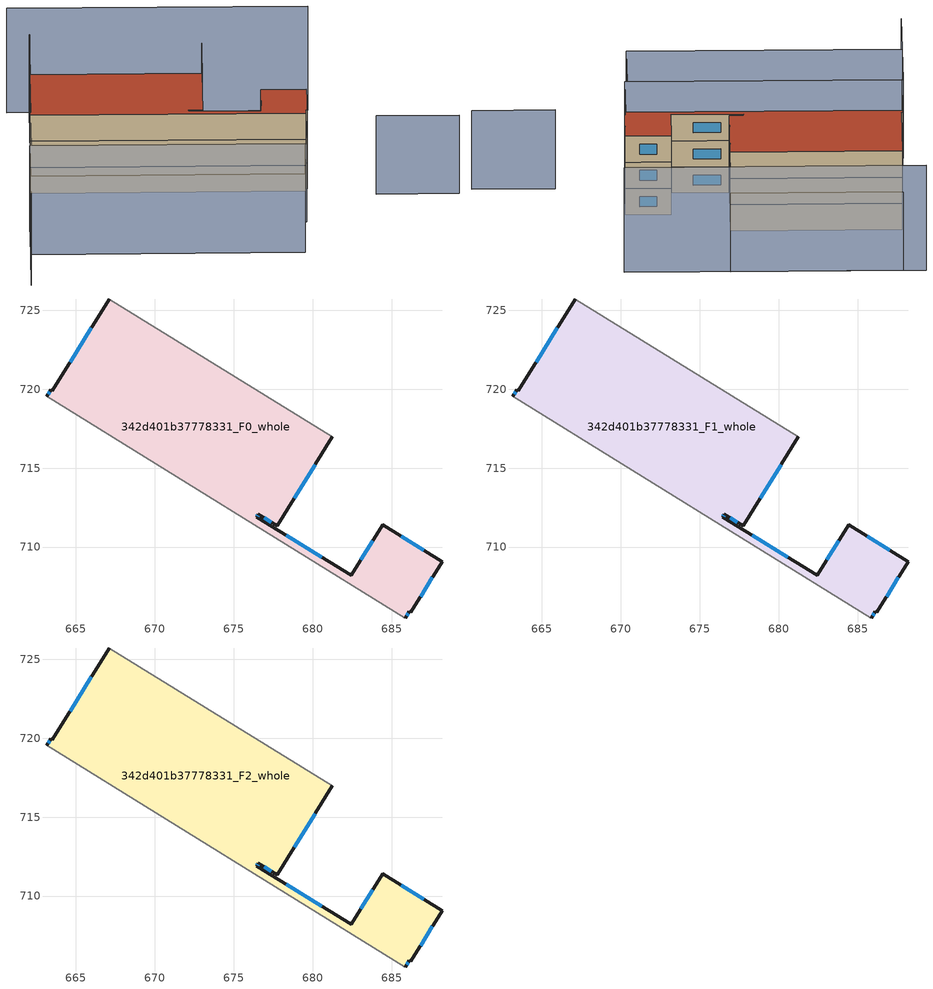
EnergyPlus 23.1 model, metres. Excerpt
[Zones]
342d401b37778331_F0_whole
 floor ground (EU_floor_Construction): 681.23,716.97 677.76,711.35 676.56,712.09 676.45,711.9 682.44,708.2 684.42,711.41 688.2,709.08 686.22,705.86 686.12,705.92 685.87,705.51 663.16,719.55 663.41,719.96 663.51,719.9 667.1,725.71 z0
 wall outside (EU_wall_Construction): 685.87,705.51 686.12,705.92 686.22,705.86 688.2,709.08 684.42,711.41 682.44,708.2 676.45,711.9 676.56,712.09 677.76,711.35 681.23,716.97 / 667.1,725.71 663.51,719.9 663.41,719.96 663.16,719.55 z0:3
 wall adiabatic (EU_wall_Construction): 663.16,719.55 685.87,705.51 / 681.23,716.97 667.1,725.71 z0:3
 window (EU_Window_Construction): 676.48,711.96 676.53,712.03 / 680.57,709.35 678.31,710.75 / 683.8,710.41 683.06,709.2 / 687.02,709.8 685.6,710.68 / 686.84,706.86 687.58,708.07 / 685.95,705.64 686.04,705.79 / 663.33,719.83 663.24,719.68 / 665.98,723.9 664.63,721.71 / 678.84,713.1 680.15,715.22 / 676.94,711.86 677.39,711.58 z0.93:2.07
342d401b37778331_F1_whole
 floor to 342d401b37778331_F0_whole (EU_floor_Construction): 681.23,716.97 677.76,711.35 676.56,712.09 676.45,711.9 682.44,708.2 684.42,711.41 688.2,709.08 686.22,705.86 686.12,705.92 685.87,705.51 663.16,719.55 663.41,719.96 663.51,719.9 667.1,725.71 z3
 wall outside (EU_wall_Construction): 685.87,705.51 686.12,705.92 686.22,705.86 688.2,709.08 684.42,711.41 682.44,708.2 676.45,711.9 676.56,712.09 677.76,711.35 681.23,716.97 / 667.1,725.71 663.51,719.9 663.41,719.96 663.16,719.55 z3:6
 wall adiabatic (EU_wall_Construction): 663.16,719.55 685.87,705.51 / 681.23,716.97 667.1,725.71 z3:6
 window (EU_Window_Construction): 676.48,711.96 676.53,712.03 / 680.57,709.35 678.31,710.75 / 683.8,710.41 683.06,709.2 / 687.02,709.8 685.6,710.68 / 686.84,706.86 687.58,708.07 / 685.95,705.64 686.04,705.79 / 663.33,719.83 663.24,719.68 / 665.98,723.9 664.63,721.71 / 678.84,713.1 680.15,715.22 / 676.94,711.86 677.39,711.58 z3.93:5.07
342d401b37778331_F2_whole
 floor to 342d401b37778331_F1_whole (EU_floor_Construction): 681.23,716.97 677.76,711.35 676.56,712.09 676.45,711.9 682.44,708.2 684.42,711.41 688.2,709.08 686.22,705.86 686.12,705.92 685.87,705.51 663.16,719.55 663.41,719.96 663.51,719.9 667.1,725.71 z6
 wall outside (EU_wall_Construction): 685.87,705.51 686.12,705.92 686.22,705.86 688.2,709.08 684.42,711.41 682.44,708.2 676.45,711.9 676.56,712.09 677.76,711.35 681.23,716.97 / 667.1,725.71 663.51,719.9 663.41,719.96 663.16,719.55 z6:9
 wall adiabatic (EU_wall_Construction): 663.16,719.55 685.87,705.51 / 681.23,716.97 667.1,725.71 z6:9
 window (EU_Window_Construction): 676.48,711.96 676.53,712.03 / 680.57,709.35 678.31,710.75 / 683.8,710.41 683.06,709.2 / 687.02,709.8 685.6,710.68 / 686.84,706.86 687.58,708.07 / 685.95,705.64 686.04,705.79 / 663.33,719.83 663.24,719.68 / 665.98,723.9 664.63,721.71 / 678.84,713.1 680.15,715.22 / 676.94,711.86 677.39,711.58 z6.93:8.07
 roof outside (EU_roof_Construction): 686.22,705.86 688.2,709.08 684.42,711.41 682.44,708.2 676.45,711.9 676.56,712.09 677.76,711.35 681.23,716.97 667.1,725.71 663.51,719.9 663.41,719.96 663.16,719.55 685.87,705.51 686.12,705.92 z9
shading: 654.38,705.63 657.26,710.3 / 657.26,710.3 679.91,696.29 / 698.17,697.22 691.33,701.45 / 679.91,696.29 657.26,710.29 / 657.26,710.29 660.15,714.96 / 660.15,714.96 682.8,700.96 / 682.8,700.96 679.91,696.29 / 663.16,719.55 685.87,705.51 / 685.87,705.51 682.98,700.84 / 682.98,700.84 660.27,714.88 / 660.27,714.88 663.16,719.55 / 670.95,731.93 685.12,723.17 / 685.12,723.17 681.27,716.95 / 681.27,716.95 667.1,725.71 / 667.1,725.71 670.95,731.93 z0:9; 693.86,717.73 669.11,733.07 z0:12
[Building]
EU S2 Campaign: North Axis=0; Terrain=City; Solar Distribution=FullExterior
[Site:Location]
Montreal-Trudeau.Intl.AP: Latitude=45.4667; Longitude=-73.75; Time Zone=-5; Elevation=36
[SizingPeriod:WeatherFileDays]
AnnualSizingPeriod: Begin Month=1; Begin Day of Month=1; End Month=12; End Day of Month=31; Day of Week for Start Day=Monday; Use Weather File Daylight Saving Period=No; Use Weather File Rain and Snow Indicators=No
[MATERIAL]
EU_InternalMass_Material: Roughness=MediumRough; Thickness=0.1; Conductivity=1; Density=1800; Specific Heat=900; Thermal Absorptance=0.9; Solar Absorptance=0.7; Visible Absorptance=0.7
[MATERIAL:NOMASS] Roughness=MediumRough; Thermal Absorptance=0.9; Solar Absorptance=0.7; Visible Absorptance=0.7
Name | Thermal Resistance
EU_wall_NoMass; EU_floor_NoMass | 1.36485
EU_roof_NoMass | 2.55992
[WINDOWMATERIAL:SIMPLEGLAZINGSYSTEM]
EU_Window_SimpleGlazing: UFactor=3.92339; Solar Heat Gain Coefficient=0.8; Visible Transmittance=0.8
[CONSTRUCTION]
EU_wall_Construction: EU_wall_NoMass
EU_roof_Construction: EU_roof_NoMass
EU_floor_Construction: EU_floor_NoMass
EU_Window_Construction: EU_Window_SimpleGlazing
EU_InternalMass_Construction: EU_InternalMass_Material
[ZONE] Type=1; Multiplier=1; Ceiling Height=autocalculate; Floor Area=autocalculate; Part of Total Floor Area=Yes
Name | Volume
342d401b37778331_F0_whole | 428.705
342d401b37778331_F1_whole; 342d401b37778331_F2_whole | 428.706
[INTERNALMASS] Construction=EU_InternalMass_Construction; Surface Area=142.905
Name | Zone or ZoneList
342d401b37778331_F0_whole_EU_InternalMass | 342d401b37778331_F0_whole
342d401b37778331_F1_whole_EU_InternalMass | 342d401b37778331_F1_whole
342d401b37778331_F2_whole_EU_InternalMass | 342d401b37778331_F2_whole
[OTHEREQUIPMENT] Fuel Type=Electricity; Design Level Calculation Method=Watts/Area; Power per Zone Floor Area=1; Fraction Latent=0; Fraction Radiant=0; Fraction Lost=0; Carbon Dioxide Generation Rate=0; EndUse Subcategory=EU_Step8_InternalGains
Name | Zone or ZoneList or Space or SpaceList | Schedule
EU_Step8_InternalGain_342d401b37778331_F0_whole_f000 | 342d401b37778331_F0_whole | EU_Step8_GainSchedule_342d401b37778331_F0_whole_f000
EU_Step8_InternalGain_342d401b37778331_F1_whole_f000 | 342d401b37778331_F1_whole | EU_Step8_GainSchedule_342d401b37778331_F1_whole_f000
EU_Step8_InternalGain_342d401b37778331_F2_whole_f000 | 342d401b37778331_F2_whole | EU_Step8_GainSchedule_342d401b37778331_F2_whole_f000
[ZONEVENTILATION:DESIGNFLOWRATE] Schedule=EU_AlwaysOn; Design Flow Rate Calculation Method=AirChanges/Hour; Air Changes per Hour=0.860309; Ventilation Type=Natural; Fan Pressure Rise=0; Fan Total Efficiency=1; Constant Term Coefficient=1; Temperature Term Coefficient=0; Velocity Term Coefficient=0; Velocity Squared Term Coefficient=0; Minimum Indoor Temperature=-100; Maximum Indoor Temperature=100; Delta Temperature=-100; Minimum Outdoor Temperature=-100; Maximum Outdoor Temperature=100; Maximum Wind Speed=40
Name | Zone or ZoneList or Space or SpaceList
EU_ConstantAir_342d401b37778331_F0_whole | 342d401b37778331_F0_whole
EU_ConstantAir_342d401b37778331_F1_whole | 342d401b37778331_F1_whole
EU_ConstantAir_342d401b37778331_F2_whole | 342d401b37778331_F2_whole
[HVACTEMPLATE:THERMOSTAT] Constant Heating Setpoint=20; Constant Cooling Setpoint=50
EU_HeatOnly_342d401b37778331_F0_whole; EU_HeatOnly_342d401b37778331_F1_whole; EU_HeatOnly_342d401b37778331_F2_whole
[HVACTEMPLATE:ZONE:IDEALLOADSAIRSYSTEM] System Availability Schedule=EU_AlwaysOn; Maximum Heating Supply Air Temperature=50; Minimum Cooling Supply Air Temperature=13; Maximum Heating Supply Air Humidity Ratio=0.0156; Minimum Cooling Supply Air Humidity Ratio=0.0077; Heating Limit=NoLimit; Cooling Limit=NoLimit; Heating Availability Schedule=EU_AlwaysOn; Cooling Availability Schedule=EU_CoolingOff; Dehumidification Control Type=ConstantSensibleHeatRatio; Cooling Sensible Heat Ratio=0.7; Dehumidification Setpoint=60; Humidification Control Type=None; Humidification Setpoint=30; Outdoor Air Method=None; Outdoor Air Flow Rate per Person=0.00944; Outdoor Air Flow Rate per Zone Floor Area=0; Outdoor Air Flow Rate per Zone=0; Demand Controlled Ventilation Type=None; Outdoor Air Economizer Type=NoEconomizer; Heat Recovery Type=None; Sensible Heat Recovery Effectiveness=0.7; Latent Heat Recovery Effectiveness=0.65
Name | Template Thermostat
342d401b37778331_F0_whole | EU_HeatOnly_342d401b37778331_F0_whole
342d401b37778331_F1_whole | EU_HeatOnly_342d401b37778331_F1_whole
342d401b37778331_F2_whole | EU_HeatOnly_342d401b37778331_F2_whole
[SIZING:ZONE] Zone Cooling Design Supply Air Temperature Input Method=SupplyAirTemperature; Zone Cooling Design Supply Air Temperature=13; Zone Heating Design Supply Air Temperature Input Method=SupplyAirTemperature; Zone Heating Design Supply Air Temperature=50; Zone Cooling Design Supply Air Humidity Ratio=0.008; Zone Heating Design Supply Air Humidity Ratio=0.008; Cooling Design Air Flow Method=DesignDay; Cooling Design Air Flow Rate=0; Cooling Minimum Air Flow per Zone Floor Area=0.000762; Cooling Minimum Air Flow=0; Cooling Minimum Air Flow Fraction=0.2; Heating Design Air Flow Method=DesignDay; Heating Design Air Flow Rate=0; Heating Maximum Air Flow per Zone Floor Area=0.002032; Heating Maximum Air Flow=0.141576; Heating Maximum Air Flow Fraction=0.3; Account for Dedicated Outdoor Air System=No; Dedicated Outdoor Air System Control Strategy=NeutralSupplyAir; Dedicated Outdoor Air Low Setpoint Temperature for Design=autosize; Dedicated Outdoor Air High Setpoint Temperature for Design=autosize; Zone Load Sizing Method=Sensible Load Only No Latent Load; Zone Latent Cooling Design Supply Air Humidity Ratio Input Method=HumidityRatioDifference; Zone Cooling Design Supply Air Humidity Ratio Difference=0.005; Zone Latent Heating Design Supply Air Humidity Ratio Input Method=HumidityRatioDifference; Zone Humidification Design Supply Air Humidity Ratio Difference=0.005
342d401b37778331_F0_whole; 342d401b37778331_F1_whole; 342d401b37778331_F2_whole
[SCHEDULE:CONSTANT]
Name | Hourly Value
EU_AlwaysOn | 1
EU_CoolingOff | 0
[SCHEDULE:FILE] Column Number=1; Rows to Skip at Top=0; Number of Hours of Data=8760; Column Separator=Comma; Interpolate to Timestep=No; Minutes per Item=60; Adjust Schedule for Daylight Savings=Yes
Name | File
EU_Step8_GainSchedule_342d401b37778331_F0_whole_f000 | ../../schedules/342d401b37778331/342d401b37778331_F0_whole_f000_gain.csv
EU_Step8_GainSchedule_342d401b37778331_F1_whole_f000 | ../../schedules/342d401b37778331/342d401b37778331_F1_whole_f000_gain.csv
EU_Step8_GainSchedule_342d401b37778331_F2_whole_f000 | ../../schedules/342d401b37778331/342d401b37778331_F2_whole_f000_gain.csv
